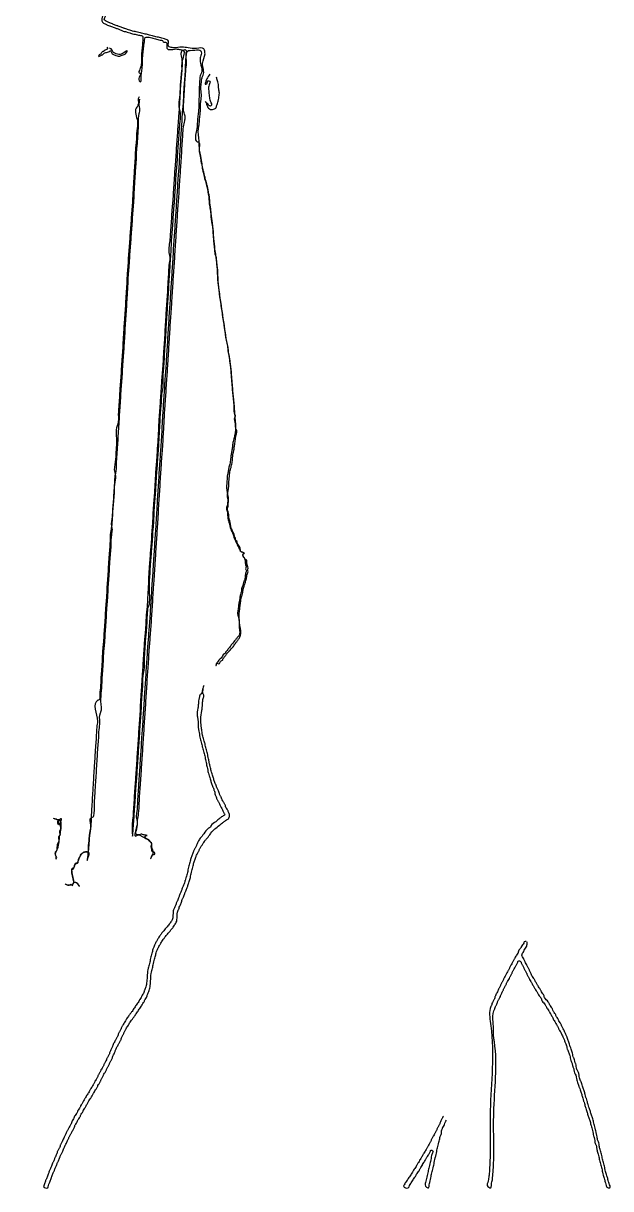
# Model space of a CAD drawing. Header units: metres. Extents: x 0 to 100, y 0 to 141.
# Drawn here: x -0.02 to 24.54, y -0.01 to 48.7 of the extents above; entities that cross this region are included whole.
import ezdxf

# ---------------------------------------------------------------- set-up
doc = ezdxf.new("R2010")
doc.units = ezdxf.units.M

msp = doc.modelspace()

# ---------------------------------------------------------------- linework, layer by layer
for points in [[(0, 54.7), (0.2, 54.625), (0.225, 54.525), (0, 54.5), (0.225, 54.425), (0.525, 54.4), (0.725, 54.375), (1.075, 54.35), (1.225, 54.325), (1.35, 54.3), (1.375, 54.375), (1.65, 54.425), (1.45, 54.45), (1.35, 54.425), (1.3, 54.45), (1.15, 54.475), (1.175, 54.525), (1.475, 54.5), (1.925, 54.475), (2.275, 54.45), (2.625, 54.425), (3.025, 54.4), (3.525, 54.375), (3.875, 54.35), (4.275, 54.325), (4.6, 54.3), (4.925, 54.275), (5.35, 54.25), (5.55, 54.225), (5.6, 54.2), (5.575, 54.1), (5.55, 54.05), (5.525, 54), (5.5, 53.95), (5.475, 53.9), (5.45, 53.85), (5.375, 53.9), (5.125, 54.175), (5.05, 54.2), (4.8, 54.225), (4.5, 54.25), (4.175, 54.275), (3.95, 54.3), (3.35, 54.325), (2.95, 54.35), (2.875, 54.325), (2.85, 54.3), (2.65, 54.275), (2.55, 54.3), (2.625, 54.275), (2.775, 54.25), (2.9, 54.225), (3.25, 54.2), (3.55, 54.175), (3.25, 54.2), (2.925, 54.225), (2.925, 54.275), (3.325, 54.25), (3.875, 54.225), (4.15, 54.2), (4.475, 54.175), (4.775, 54.15), (5, 54.125), (5.25, 53.925), (5.275, 53.9), (5.325, 53.775), (5.3, 53.675), (5.35, 53.6), (5.325, 53.55), (5.3, 53.5), (5.275, 53.45), (5.25, 53.4), (5.225, 53.325), (5.2, 53.275), (5.175, 53.225), (5.15, 53.175), (5.125, 53.125), (5.1, 53.075), (5.075, 53.025), (5.05, 52.975), (5.025, 52.925), (5, 52.875), (4.975, 52.825), (4.95, 52.775), (4.925, 52.725), (4.9, 52.65), (4.875, 52.6), (4.85, 52.55), (4.825, 52.5), (4.8, 52.45), (4.775, 52.4), (4.75, 52.35), (4.725, 52.3), (4.7, 52.25), (4.675, 52.2), (4.65, 52.15), (4.625, 52.1), (4.6, 52.05), (4.575, 52), (4.55, 51.95), (4.525, 51.9), (4.5, 51.85), (4.475, 51.775), (4.45, 51.725), (4.425, 51.675), (4.4, 51.625), (4.375, 51.575), (4.35, 51.5), (4.325, 51.45), (4.3, 51.4), (4.275, 51.35), (4.25, 51.275), (4.225, 51.225), (4.2, 51.175), (4.175, 51.125), (4.15, 51.075), (4.125, 51), (4.1, 50.95), (4.075, 50.9), (4.05, 50.85), (4.025, 50.775), (3.975, 50.75), (3.95, 50.625), (3.925, 50.575), (3.9, 50.525), (3.875, 50.45), (3.85, 50.4), (3.825, 50.35), (3.8, 50.275), (3.775, 50.225), (3.75, 50.175), (3.725, 50.125), (3.7, 50.075), (3.675, 50), (3.65, 49.925), (3.625, 49.875), (3.6, 49.825), (3.575, 49.75), (3.55, 49.675), (3.525, 49.625), (3.5, 49.55), (3.475, 49.475), (3.45, 49.425), (3.425, 49.35), (3.4, 49.275), (3.375, 49.225), (3.35, 49.15), (3.325, 49.075), (3.3, 49.025), (3.275, 48.95), (3.325, 48.7), (3.4, 48.675), (3.45, 48.65), (3.5, 48.625), (3.575, 48.6), (3.625, 48.575), (3.7, 48.55), (3.775, 48.525), (3.85, 48.5), (3.9, 48.475), (3.975, 48.45), (4.025, 48.425), (4.1, 48.4), (4.15, 48.375), (4.25, 48.35), (4.325, 48.325), (4.425, 48.3), (4.5, 48.275), (4.6, 48.25), (4.7, 48.225), (4.8, 48.2), (4.95, 48.175), (4.975, 47.975), (4.95, 47.7), (4.925, 47.45), (4.9, 46.95), (4.875, 46.85), (4.85, 46.775), (4.825, 46.625), (4.875, 46.6), (4.85, 46.5), (4.825, 46.3), (4.875, 46.25), (4.9, 46.45), (4.925, 46.65), (4.95, 46.85), (4.975, 47.35), (5, 47.6), (5.025, 47.85), (5.05, 48), (5.075, 48.1), (5.175, 48.125), (5.3, 48.1), (5.4, 48.075), (5.5, 48.05), (5.6, 48.025), (5.7, 48), (5.8, 47.975), (5.825, 47.925), (5.95, 47.9), (5.975, 47.7), (6, 47.625), (6.075, 47.6), (6.375, 47.625), (6.55, 47.6), (6.65, 47.575), (6.625, 47.15), (6.6, 46.7), (6.575, 46.375), (6.55, 46.075), (6.525, 45.675), (6.5, 45.2), (6.475, 44.925), (6.45, 44.525), (6.425, 44.2), (6.4, 43.85), (6.375, 43.5), (6.35, 43.1), (6.325, 42.725), (6.3, 42.45), (6.275, 42.025), (6.25, 41.65), (6.225, 41.275), (6.2, 41), (6.175, 40.625), (6.15, 40.25), (6.125, 39.9), (6.1, 39.6), (6.075, 39.05), (6.1, 38.95), (6.075, 38.675), (6.05, 38.3), (6.025, 37.9), (6, 37.45), (5.975, 37.075), (5.95, 36.7), (5.925, 36.325), (5.9, 35.9), (5.875, 35.45), (5.85, 35.1), (5.825, 34.65), (5.8, 34.275), (5.775, 33.95), (5.75, 33.65), (5.725, 33.225), (5.7, 32.875), (5.675, 32.525), (5.65, 32.15), (5.625, 31.675), (5.6, 31.175), (5.575, 30.875), (5.55, 30.45), (5.525, 30.125), (5.5, 29.8), (5.475, 29.3), (5.45, 28.975), (5.425, 28.65), (5.4, 28.25), (5.375, 27.775), (5.35, 27.45), (5.325, 27.025), (5.3, 26.725), (5.275, 26.425), (5.25, 26.1), (5.225, 25.675), (5.2, 25.15), (5.175, 24.7), (5.15, 24.3), (5.125, 24.075), (5.1, 23.65), (5.075, 23.25), (5.05, 22.975), (5.025, 22.65), (5, 22.275), (4.975, 21.85), (4.95, 21.525), (4.925, 21.075), (4.9, 20.775), (4.875, 20.325), (4.85, 19.825), (4.825, 19.475), (4.8, 19.1), (4.775, 18.7), (4.75, 18.325), (4.725, 17.975), (4.7, 17.575), (4.675, 17.2), (4.65, 16.9), (4.625, 16.525), (4.6, 16.125), (4.575, 15.75), (4.55, 15.4), (4.525, 15.125), (4.55, 14.725), (4.575, 15.05), (4.6, 15.4), (4.625, 15.75), (4.65, 16.125), (4.675, 16.525), (4.7, 16.9), (4.725, 17.2), (4.75, 17.575), (4.775, 17.975), (4.8, 18.325), (4.825, 18.7), (4.85, 19.1), (4.875, 19.475), (4.9, 19.825), (4.925, 20.325), (4.95, 20.7), (4.975, 21.075), (5, 21.525), (5.025, 21.65), (5.05, 22.2), (5.075, 22.65), (5.1, 22.975), (5.125, 23.225), (5.15, 23.625), (5.175, 24.075), (5.2, 24.275), (5.225, 24.35), (5.25, 25.05), (5.275, 25.675), (5.3, 26.1), (5.325, 26.425), (5.35, 26.725), (5.375, 27.025), (5.4, 27.45), (5.425, 27.7), (5.45, 28.25), (5.475, 28.65), (5.5, 28.975), (5.525, 29.3), (5.55, 29.8), (5.575, 30.125), (5.6, 30.45), (5.625, 30.825), (5.65, 31.175), (5.675, 31.675), (5.7, 32.15), (5.725, 32.525), (5.75, 32.825), (5.775, 33.2), (5.8, 33.325), (5.825, 33.95), (5.85, 34.275), (5.875, 34.65), (5.9, 35.1), (5.925, 35.45), (5.95, 35.9), (5.975, 36.325), (6, 36.7), (6.025, 37.075), (6.05, 37.45), (6.075, 37.9), (6.1, 38.3), (6.125, 38.675), (6.15, 39.025), (6.175, 39.575), (6.2, 39.875), (6.225, 40.225), (6.25, 40.6), (6.275, 40.975), (6.3, 41.25), (6.325, 41.625), (6.35, 42), (6.375, 42.425), (6.4, 42.7), (6.425, 43.075), (6.45, 43.475), (6.475, 43.825), (6.5, 44.175), (6.525, 44.5), (6.55, 44.9), (6.525, 45.075), (6.5, 45.2), (6.525, 45.6), (6.55, 46.075), (6.575, 46.375), (6.6, 46.7), (6.625, 47.15), (6.65, 47.575), (6.75, 47.6), (6.775, 47.3), (6.75, 46.85), (6.725, 46.475), (6.7, 46.15), (6.675, 45.7), (6.65, 45.25), (6.625, 45), (6.6, 44.575), (6.575, 44.225), (6.55, 43.825), (6.525, 43.45), (6.5, 43), (6.475, 42.625), (6.45, 42.325), (6.425, 41.925), (6.4, 41.525), (6.375, 41.15), (6.35, 40.8), (6.325, 40.4), (6.3, 40.025), (6.275, 39.675), (6.25, 39.3), (6.225, 38.825), (6.2, 38.45), (6.175, 38.075), (6.15, 37.7), (6.125, 37.275), (6.1, 36.925), (6.075, 36.575), (6.05, 36.175), (6.025, 35.775), (6, 35.35), (5.975, 34.975), (5.95, 34.55), (5.925, 34.175), (5.9, 33.85), (5.875, 33.425), (5.85, 33.075), (5.825, 32.675), (5.8, 32.325), (5.775, 31.85), (5.75, 31.4), (5.725, 30.975), (5.7, 30.65), (5.675, 30.3), (5.65, 29.925), (5.625, 29.5), (5.6, 29.1), (5.575, 28.725), (5.55, 28.25), (5.525, 27.825), (5.5, 27.475), (5.475, 27.1), (5.45, 26.7), (5.425, 26.325), (5.4, 25.875), (5.375, 25.55), (5.35, 25.2), (5.325, 24.775), (5.3, 24.375), (5.275, 24), (5.25, 23.625), (5.225, 23.3), (5.2, 22.975), (5.175, 22.675), (5.15, 22.3), (5.125, 21.925), (5.1, 21.55), (5.075, 21.15), (5.05, 20.75), (5.025, 20.375), (5, 19.975), (4.975, 19.6), (4.95, 19.2), (4.925, 18.875), (4.9, 18.425), (4.875, 18.075), (4.85, 17.675), (4.825, 17.325), (4.8, 16.925), (4.775, 16.575), (4.75, 16.175), (4.725, 15.75), (4.7, 15.525), (4.725, 15.4), (4.7, 15.05), (4.675, 14.725), (4.725, 14.75), (4.825, 14.775), (4.875, 14.75), (4.925, 14.725), (4.975, 14.7), (5.15, 14.6), (5.275, 14.5), (5.325, 14.425), (5.35, 14.225), (5.375, 14.15), (5.4, 14.05), (5.325, 13.85), (5.3, 13.775), (5.325, 13.825), (5.35, 13.875), (5.4, 13.95), (5.475, 13.975), (5.45, 14.05), (5.375, 14.075), (5.35, 14.175), (5.325, 14.3), (5.35, 14.4), (5.3, 14.475), (5.225, 14.575), (5.175, 14.6), (5.075, 14.675), (5.075, 14.725), (5.15, 14.75), (5.025, 14.775), (4.9, 14.8), (4.75, 14.775), (4.7, 14.8), (4.725, 15.025), (4.75, 15.375), (4.775, 15.525), (4.8, 15.675), (4.825, 16.1), (4.85, 16.5), (4.875, 16.85), (4.9, 17.25), (4.925, 17.6), (4.95, 18), (4.975, 18.35), (5, 18.75), (5.025, 19.125), (5.05, 19.525), (5.075, 19.9), (5.1, 20.3), (5.125, 20.675), (5.15, 21.075), (5.175, 21.475), (5.2, 21.8), (5.225, 22.225), (5.25, 22.6), (5.275, 22.9), (5.3, 23.225), (5.325, 23.55), (5.35, 23.925), (5.375, 24.3), (5.4, 24.7), (5.425, 25.125), (5.45, 25.475), (5.475, 25.8), (5.5, 26.25), (5.525, 26.625), (5.55, 27.025), (5.575, 27.4), (5.6, 27.75), (5.625, 28.175), (5.65, 28.65), (5.675, 29.025), (5.7, 29.425), (5.725, 29.85), (5.75, 30.225), (5.775, 30.575), (5.8, 30.9), (5.825, 31.325), (5.85, 31.725), (5.875, 32.25), (5.9, 32.6), (5.925, 33), (5.95, 33.35), (5.975, 33.775), (6, 34.1), (6.025, 34.475), (6.05, 34.9), (6.075, 35.275), (6.1, 35.7), (6.125, 36.1), (6.15, 36.45), (6.175, 36.85), (6.2, 37.2), (6.225, 37.625), (6.25, 38), (6.275, 38.375), (6.3, 38.75), (6.325, 39.15), (6.35, 39.55), (6.375, 39.9), (6.4, 40.275), (6.425, 40.675), (6.45, 41.05), (6.475, 41.375), (6.5, 41.75), (6.525, 42.175), (6.55, 42.5), (6.575, 42.85), (6.6, 43.275), (6.625, 43.675), (6.65, 44.025), (6.675, 44.375), (6.7, 44.5), (6.725, 44.625), (6.75, 44.775), (6.7, 44.95), (6.675, 45.175), (6.7, 45.625), (6.725, 46.075), (6.75, 46.4), (6.775, 46.775), (6.8, 47.15), (6.825, 47.525), (7.15, 47.575), (7.4, 47.55), (7.425, 47.45), (7.4, 47.35), (7.375, 47.25), (7.4, 46.95), (7.425, 46.625), (7.4, 46.575), (7.375, 46.5), (7.35, 46.3), (7.325, 45.625), (7.3, 45), (7.275, 44.775), (7.25, 44.525), (7.225, 44.225), (7.25, 43.75), (7.3, 43.725), (7.325, 43.4), (7.35, 43.275), (7.375, 43.15), (7.4, 42.975), (7.425, 42.825), (7.45, 42.7), (7.475, 42.575), (7.5, 42.475), (7.525, 42.35), (7.55, 42.25), (7.575, 42.15), (7.6, 42.1), (7.625, 41.975), (7.65, 41.875), (7.675, 41.75), (7.7, 41.625), (7.725, 41.525), (7.75, 41.15), (7.775, 41.025), (7.8, 40.875), (7.825, 40.6), (7.85, 40.4), (7.875, 40.25), (7.9, 40.025), (7.925, 39.675), (7.95, 39.45), (7.975, 39.2), (8, 39.025), (8.025, 38.95), (8.05, 38.775), (8.075, 38.575), (8.1, 38.175), (8.125, 37.825), (8.15, 37.575), (8.175, 37.4), (8.2, 37.2), (8.225, 37.05), (8.25, 36.875), (8.275, 36.7), (8.3, 36.55), (8.325, 36.35), (8.35, 36.2), (8.375, 36.05), (8.4, 35.85), (8.425, 35.7), (8.45, 35.525), (8.475, 35.4), (8.5, 35.275), (8.525, 35.15), (8.55, 34.95), (8.575, 34.825), (8.6, 34.65), (8.625, 34.475), (8.65, 34.275), (8.675, 34.025), (8.7, 33.675), (8.725, 33.375), (8.75, 33.125), (8.775, 32.85), (8.8, 32.575), (8.825, 32.175), (8.85, 31.9), (8.825, 31.5), (8.775, 31.325), (8.75, 31.225), (8.725, 31.025), (8.7, 30.85), (8.675, 30.7), (8.65, 30.55), (8.625, 30.325), (8.6, 30.225), (8.575, 30.15), (8.55, 29.975), (8.525, 29.9), (8.5, 29.65), (8.475, 29.275), (8.5, 28.525), (8.475, 28.475), (8.5, 28.3), (8.525, 28.075), (8.55, 27.95), (8.575, 27.85), (8.6, 27.75), (8.625, 27.625), (8.65, 27.55), (8.675, 27.5), (8.7, 27.45), (8.725, 27.4), (8.75, 27.325), (8.775, 27.25), (8.8, 27.175), (8.825, 27.125), (8.875, 27), (8.925, 26.9), (8.95, 26.85), (9.025, 26.7), (9.05, 26.65), (9.125, 26.6), (9.175, 26.575), (9.175, 26.525), (9.15, 26.475), (9.175, 26.425), (9.2, 26.375), (9.225, 26.325), (9.25, 26.25), (9.275, 26.05), (9.3, 25.975), (9.275, 25.9), (9.3, 25.85), (9.275, 25.7), (9.25, 25.525), (9.225, 25.425), (9.2, 25.375), (9.175, 25.275), (9.15, 25.2), (9.125, 25.15), (9.1, 24.975), (9.075, 24.875), (9.05, 24.775), (9.025, 24.65), (9, 24.525), (8.975, 24.325), (8.95, 23.95), (8.975, 23.875), (9, 23.475), (9.025, 23.25), (9, 23.125), (8.925, 23.025), (8.85, 22.925), (8.7, 22.75), (8.65, 22.675), (8.55, 22.55), (8.45, 22.425), (8.425, 22.4), (8.4, 22.35), (8.35, 22.325), (8.3, 22.25), (8.175, 22.1), (8.15, 22.075), (8.1, 22), (8.05, 21.925), (8.025, 21.875), (8.025, 21.85), (8.05, 21.9), (8.075, 21.95), (8.15, 21.925), (8.25, 22.05), (8.3, 22.075), (8.325, 22.125), (8.4, 22.225), (8.475, 22.325), (8.675, 22.55), (8.775, 22.675), (8.825, 22.75), (8.9, 22.85), (8.975, 22.95), (9.05, 23.075), (9.075, 23.275), (9.05, 23.45), (9.025, 24.225), (9.05, 24.4), (9.075, 24.6), (9.1, 24.725), (9.125, 24.8), (9.15, 24.9), (9.175, 25.05), (9.2, 25.125), (9.225, 25.225), (9.25, 25.3), (9.275, 25.375), (9.3, 25.45), (9.325, 25.625), (9.35, 25.7), (9.375, 25.775), (9.35, 25.85), (9.375, 25.925), (9.35, 26.025), (9.325, 26.15), (9.3, 26.275), (9.25, 26.3), (9.225, 26.35), (9.175, 26.425), (9.15, 26.475), (9.175, 26.525), (9.225, 26.55), (9.15, 26.575), (9.075, 26.625), (9.05, 26.725), (9.025, 26.8), (8.925, 26.975), (8.9, 27.05), (8.85, 27.125), (8.85, 27.175), (8.825, 27.225), (8.8, 27.325), (8.75, 27.425), (8.725, 27.475), (8.7, 27.55), (8.675, 27.6), (8.65, 27.675), (8.625, 27.85), (8.6, 27.95), (8.575, 28.05), (8.55, 28.275), (8.525, 28.475), (8.55, 28.525), (8.525, 28.6), (8.55, 28.75), (8.525, 28.825), (8.55, 29.15), (8.575, 29.55), (8.6, 29.825), (8.625, 30), (8.65, 30.1), (8.675, 30.175), (8.7, 30.275), (8.725, 30.475), (8.75, 30.725), (8.775, 30.825), (8.8, 30.975), (8.825, 31.15), (8.85, 31.35), (8.875, 31.5), (8.9, 31.675), (8.875, 31.725), (8.85, 31.95), (8.825, 32.225), (8.85, 32.275), (8.825, 32.35), (8.8, 32.625), (8.775, 32.9), (8.75, 33.175), (8.725, 33.425), (8.7, 33.725), (8.675, 34.075), (8.65, 34.325), (8.625, 34.525), (8.6, 34.7), (8.575, 34.875), (8.55, 35), (8.525, 35.2), (8.5, 35.325), (8.475, 35.45), (8.45, 35.575), (8.425, 35.75), (8.4, 35.9), (8.375, 36.1), (8.35, 36.25), (8.325, 36.4), (8.3, 36.6), (8.275, 36.75), (8.25, 36.925), (8.225, 37.1), (8.2, 37.25), (8.175, 37.45), (8.15, 37.675), (8.125, 37.875), (8.1, 38.225), (8.075, 38.625), (8.05, 38.825), (8.025, 39.05), (8, 39.2), (7.975, 39.45), (7.95, 39.675), (7.925, 40.025), (7.9, 40.25), (7.875, 40.4), (7.85, 40.6), (7.825, 40.875), (7.8, 41.025), (7.775, 41.225), (7.75, 41.525), (7.725, 41.625), (7.7, 41.775), (7.675, 41.875), (7.65, 41.975), (7.625, 42.1), (7.6, 42.15), (7.575, 42.25), (7.55, 42.35), (7.525, 42.475), (7.5, 42.575), (7.475, 42.7), (7.45, 42.825), (7.425, 42.975), (7.4, 43.15), (7.375, 43.275), (7.35, 43.4), (7.325, 43.775), (7.3, 44.3), (7.325, 44.45), (7.35, 44.7), (7.375, 44.925), (7.4, 45.45), (7.425, 45.725), (7.4, 46), (7.425, 46.225), (7.45, 46.425), (7.475, 46.475), (7.5, 46.525), (7.475, 47.025), (7.575, 47.425), (7.55, 47.575), (7.525, 47.625), (7.225, 47.65), (6.875, 47.675), (6.6, 47.7), (6.275, 47.675), (6.125, 47.7), (6.05, 47.75), (6.025, 48), (5.95, 48.025), (5.875, 48.05), (5.775, 48.075), (5.675, 48.1), (5.575, 48.125), (5.475, 48.15), (5.375, 48.175), (5.25, 48.2), (5.175, 48.225), (5.075, 48.25), (4.975, 48.275), (4.875, 48.3), (4.75, 48.325), (4.65, 48.35), (4.55, 48.375), (4.475, 48.4), (4.375, 48.425), (4.3, 48.45), (4.225, 48.475), (4.175, 48.5), (4.1, 48.525), (4.025, 48.55), (3.95, 48.575), (3.9, 48.6), (3.825, 48.625), (3.75, 48.65), (3.7, 48.675), (3.625, 48.7), (3.575, 48.725), (3.525, 48.75), (3.475, 48.775), (3.375, 48.825), (3.4, 48.975), (3.425, 49.025), (3.45, 49.1), (3.475, 49.175), (3.5, 49.225), (3.525, 49.3), (3.55, 49.375), (3.575, 49.425), (3.6, 49.5), (3.625, 49.575), (3.65, 49.625), (3.675, 49.7), (3.7, 49.775), (3.725, 49.825), (3.75, 49.875), (3.775, 49.95), (3.8, 50), (3.825, 50.05), (3.85, 50.125), (3.875, 50.175), (3.9, 50.225), (3.925, 50.3), (3.95, 50.35), (3.975, 50.4), (4.025, 50.5), (4.05, 50.575), (4.075, 50.625), (4.1, 50.675), (4.125, 50.725), (4.15, 50.8), (4.175, 50.85), (4.2, 50.9), (4.225, 50.975), (4.25, 51.025), (4.275, 51.075), (4.3, 51.125), (4.325, 51.2), (4.35, 51.25), (4.375, 51.3), (4.4, 51.35), (4.425, 51.4), (4.45, 51.45), (4.475, 51.525), (4.5, 51.575), (4.525, 51.625), (4.55, 51.675), (4.575, 51.725), (4.6, 51.8), (4.625, 51.85), (4.65, 51.9), (4.675, 51.95), (4.7, 52), (4.725, 52.05), (4.75, 52.1), (4.775, 52.15), (4.8, 52.2), (4.825, 52.25), (4.85, 52.3), (4.875, 52.35), (4.9, 52.4), (4.925, 52.45), (4.95, 52.5), (4.975, 52.55), (5, 52.625), (5.025, 52.675), (5.05, 52.725), (5.075, 52.775), (5.1, 52.825), (5.125, 52.875), (5.15, 52.925), (5.175, 52.975), (5.2, 53.025), (5.225, 53.075), (5.25, 53.125), (5.275, 53.175), (5.3, 53.225), (5.325, 53.275), (5.375, 53.375), (5.4, 53.45), (5.425, 53.5), (5.45, 53.55), (5.475, 53.6), (5.5, 53.65), (5.525, 53.725), (5.55, 53.775), (5.575, 53.825), (5.6, 53.875), (5.625, 53.925), (5.65, 53.975), (5.675, 54.025), (5.7, 54.075), (5.75, 54.175), (5.7, 54.3), (5.65, 54.325), (5.4, 54.35), (4.975, 54.375), (4.65, 54.4), (4.325, 54.425), (3.925, 54.45), (3.575, 54.475), (3.075, 54.5), (2.675, 54.525), (2.325, 54.55), (1.975, 54.575), (1.6, 54.6), (1.125, 54.625), (0.75, 54.65), (0.475, 54.675)], [(3.475, 47.7), (3.5, 47.625), (3.45, 47.6), (3.4, 47.575), (3.325, 47.525), (3.275, 47.5), (3.2, 47.4), (3.15, 47.375), (3.125, 47.325), (3.225, 47.35), (3.275, 47.375), (3.3, 47.4), (3.425, 47.475), (3.575, 47.525), (3.625, 47.55), (3.65, 47.5), (3.675, 47.45), (3.775, 47.375), (3.85, 47.35), (3.95, 47.325), (4.075, 47.35), (4.15, 47.375), (4.25, 47.425), (4.325, 47.55), (4.2, 47.475), (4.1, 47.425), (4.025, 47.4), (3.8, 47.45), (3.75, 47.475), (3.7, 47.55), (3.65, 47.625), (3.575, 47.675)], [(7.775, 46.575), (7.65, 46.375), (7.625, 46.325), (7.6, 46.225), (7.575, 46.15), (7.65, 46.175), (7.7, 46.3), (7.775, 46.275), (7.75, 46.125), (7.725, 46.025), (7.75, 45.7), (7.775, 45.5), (7.8, 45.425), (7.825, 45.375), (7.85, 45.3), (7.825, 45.25), (7.725, 45.275), (7.675, 45.35), (7.625, 45.375), (7.6, 45.425), (7.625, 45.375), (7.65, 45.275), (7.675, 45.225), (7.725, 45.15), (7.8, 45.1), (7.975, 45.125), (8.025, 45.15), (8.05, 45.225), (8.075, 45.275), (8.1, 45.35), (8.125, 45.45), (8.15, 45.575), (8.175, 45.775), (8.15, 45.95), (8.125, 46.2), (8.1, 46.3), (8.075, 46.375), (8.05, 46.45)], [(4.825, 45.625), (4.8, 45.575), (4.775, 45.5), (4.8, 45.425), (4.775, 45.325), (4.75, 45.225), (4.7, 45.15), (4.75, 44.625), (4.725, 44.2), (4.7, 43.75), (4.675, 43.525), (4.65, 43.05), (4.625, 42.65), (4.6, 42.325), (4.575, 41.85), (4.55, 41.375), (4.525, 41.025), (4.5, 40.7), (4.475, 40.35), (4.45, 40), (4.425, 39.675), (4.4, 39.325), (4.375, 39), (4.35, 38.575), (4.325, 38.275), (4.3, 37.8), (4.275, 37.4), (4.25, 36.975), (4.225, 36.6), (4.2, 36.2), (4.175, 35.9), (4.15, 35.475), (4.125, 35.025), (4.1, 34.675), (4.075, 34.25), (4.05, 33.875), (4.025, 33.55), (4, 33.125), (3.975, 32.775), (3.95, 32.35), (3.925, 31.95), (3.9, 31.875), (3.875, 31.175), (3.85, 30.775), (3.825, 30.375), (3.8, 29.925), (3.825, 29.85), (3.8, 29.525), (3.775, 29.125), (3.75, 28.775), (3.725, 28.475), (3.7, 28.125), (3.675, 27.725), (3.65, 27.55), (3.625, 27.425), (3.6, 26.95), (3.575, 26.65), (3.55, 26.3), (3.525, 25.875), (3.5, 25.5), (3.475, 25.15), (3.45, 24.675), (3.425, 24.375), (3.4, 23.95), (3.375, 23.55), (3.35, 23.2), (3.325, 22.825), (3.3, 22.575), (3.275, 22.125), (3.25, 21.7), (3.225, 21.375), (3.2, 20.925), (3.175, 20.55), (3.15, 20.425), (3.1, 20.4), (3.075, 19.525), (3.05, 19.275), (3.025, 18.825), (3, 18.525), (2.975, 18.125), (2.95, 17.775), (2.925, 17.35), (2.9, 16.975), (2.875, 16.525), (2.85, 16.15), (2.825, 15.775), (2.8, 15.175), (2.775, 14.95), (2.75, 14.775), (2.725, 14.525), (2.7, 14.15), (2.675, 14.075), (2.6, 14.05), (2.475, 14.025), (2.375, 13.95), (2.35, 13.9), (2.325, 13.85), (2.3, 13.8), (2.275, 13.75), (2.225, 13.6), (2.15, 13.575), (2.1, 13.45), (2.075, 13.4), (2.025, 13.375), (2, 13.25), (2.025, 13.125), (2.05, 13), (2.075, 12.875), (2.025, 12.7), (1.9, 12.675), (1.775, 12.7), (1.725, 12.725), (1.775, 12.7), (1.9, 12.675), (2, 12.7), (2.025, 12.65), (2.05, 12.7), (2.125, 12.8), (2.25, 12.725), (2.3, 12.65), (2.325, 12.625), (2.2, 12.775), (2.1, 12.8), (2.075, 12.875), (2.05, 13), (2.025, 13.125), (2, 13.25), (2.025, 13.325), (2.075, 13.35), (2.1, 13.425), (2.125, 13.475), (2.15, 13.55), (2.25, 13.6), (2.275, 13.65), (2.3, 13.75), (2.325, 13.825), (2.35, 13.875), (2.5, 14.05), (2.625, 14.075), (2.7, 14.05), (2.675, 13.825), (2.65, 13.725), (2.65, 13.7), (2.675, 13.825), (2.7, 14.15), (2.725, 14.525), (2.75, 14.775), (2.775, 14.95), (2.8, 15.175), (2.825, 15.5), (2.9, 15.525), (2.925, 15.575), (2.95, 16.025), (2.975, 16.4), (3, 16.875), (3.025, 17.25), (3.05, 17.65), (3.075, 18.05), (3.1, 18.425), (3.125, 18.725), (3.15, 19.175), (3.175, 19.475), (3.2, 19.875), (3.225, 19.925), (3.25, 20.075), (3.225, 20.325), (3.25, 20.8), (3.275, 21.275), (3.3, 21.6), (3.325, 22.025), (3.35, 22.475), (3.375, 22.725), (3.4, 23.1), (3.425, 23.45), (3.45, 23.85), (3.475, 24.275), (3.5, 24.575), (3.525, 25.05), (3.55, 25.4), (3.575, 25.775), (3.6, 26.2), (3.625, 26.55), (3.65, 26.85), (3.675, 27.325), (3.7, 27.525), (3.675, 27.675), (3.7, 28.075), (3.725, 28.425), (3.75, 28.725), (3.775, 29.075), (3.8, 29.475), (3.825, 29.8), (3.85, 29.9), (3.875, 30.275), (3.9, 30.675), (3.925, 31.075), (3.95, 31.45), (3.975, 31.85), (4, 32.25), (4.025, 32.625), (4.05, 33.025), (4.075, 33.425), (4.1, 33.75), (4.125, 34.125), (4.15, 34.55), (4.175, 34.9), (4.2, 35.225), (4.225, 35.625), (4.25, 36.075), (4.275, 36.45), (4.3, 36.85), (4.325, 37.225), (4.35, 37.7), (4.375, 38.175), (4.4, 38.475), (4.425, 38.875), (4.45, 39.225), (4.475, 39.55), (4.5, 39.875), (4.525, 40.225), (4.55, 40.6), (4.575, 40.925), (4.6, 41.275), (4.625, 41.75), (4.65, 42.225), (4.675, 42.55), (4.7, 42.875), (4.725, 43.425), (4.75, 43.65), (4.775, 44.1), (4.8, 44.525), (4.825, 44.925), (4.85, 45.025), (4.825, 45.275), (4.85, 45.525)], [(7.525, 21.025), (7.5, 20.95), (7.475, 20.85), (7.45, 20.75), (7.425, 20.675), (7.375, 20.65), (7.35, 20.575), (7.325, 20.5), (7.3, 20.25), (7.275, 20.075), (7.25, 19.75), (7.275, 19.6), (7.3, 19.175), (7.325, 19.05), (7.35, 18.925), (7.375, 18.8), (7.4, 18.7), (7.425, 18.6), (7.45, 18.5), (7.475, 18.425), (7.5, 18.325), (7.525, 18.225), (7.55, 18.125), (7.575, 18.025), (7.6, 17.925), (7.625, 17.8), (7.65, 17.65), (7.675, 17.55), (7.7, 17.425), (7.725, 17.35), (7.75, 17.25), (7.775, 17.175), (7.8, 17.075), (7.825, 17), (7.85, 16.925), (7.875, 16.85), (7.9, 16.775), (7.925, 16.725), (7.95, 16.65), (7.975, 16.6), (8, 16.45), (8.025, 16.4), (8.05, 16.325), (8.075, 16.275), (8.1, 16.225), (8.125, 16.175), (8.15, 16.125), (8.2, 16.025), (8.225, 15.975), (8.25, 15.925), (8.3, 15.825), (8.35, 15.725), (8.375, 15.675), (8.4, 15.625), (8.3, 15.55), (8.2, 15.475), (8.025, 15.325), (7.825, 15.15), (7.8, 15.1), (7.725, 15.05), (7.525, 14.825), (7.45, 14.725), (7.35, 14.6), (7.3, 14.525), (7.275, 14.475), (7.25, 14.4), (7.225, 14.35), (7.2, 14.3), (7.175, 14.25), (7.15, 14.2), (7.125, 14.15), (7.1, 14.1), (7.075, 14.05), (7.05, 13.975), (7.025, 13.9), (7, 13.825), (6.975, 13.75), (6.95, 13.675), (6.925, 13.575), (6.9, 13.475), (6.875, 13.375), (6.85, 13.25), (6.825, 13.15), (6.8, 13.05), (6.775, 12.975), (6.75, 12.875), (6.725, 12.825), (6.7, 12.725), (6.675, 12.675), (6.65, 12.6), (6.625, 12.55), (6.6, 12.475), (6.575, 12.425), (6.55, 12.35), (6.525, 12.3), (6.5, 12.225), (6.475, 12.175), (6.45, 12.1), (6.425, 12.025), (6.4, 11.975), (6.375, 11.925), (6.35, 11.85), (6.325, 11.8), (6.3, 11.725), (6.275, 11.675), (6.25, 11.6), (6.2, 11.225), (6.175, 11.175), (6.125, 11.1), (6.025, 10.975), (5.875, 10.8), (5.775, 10.675), (5.7, 10.575), (5.65, 10.5), (5.6, 10.425), (5.575, 10.375), (5.55, 10.325), (5.5, 10.25), (5.475, 10.2), (5.45, 10.125), (5.425, 10.05), (5.4, 10), (5.375, 9.9), (5.35, 9.825), (5.325, 9.725), (5.3, 9.625), (5.275, 9.5), (5.25, 9.4), (5.225, 9.3), (5.2, 9.2), (5.175, 9.075), (5.15, 8.775), (5.125, 8.525), (5.1, 8.425), (5.075, 8.35), (5.05, 8.275), (5.025, 8.225), (5, 8.15), (4.95, 8.075), (4.925, 8.025), (4.9, 7.975), (4.85, 7.9), (4.825, 7.85), (4.775, 7.775), (4.725, 7.7), (4.675, 7.625), (4.625, 7.55), (4.575, 7.475), (4.525, 7.4), (4.45, 7.3), (4.375, 7.2), (4.325, 7.125), (4.275, 7.05), (4.25, 7), (4.2, 6.925), (4.15, 6.85), (4.125, 6.8), (4.1, 6.75), (4.075, 6.7), (4.05, 6.65), (4.025, 6.6), (4, 6.55), (3.975, 6.5), (3.95, 6.45), (3.925, 6.375), (3.9, 6.325), (3.875, 6.275), (3.85, 6.225), (3.825, 6.175), (3.775, 6.1), (3.75, 6.05), (3.725, 5.975), (3.7, 5.925), (3.65, 5.825), (3.625, 5.75), (3.6, 5.7), (3.575, 5.625), (3.55, 5.575), (3.525, 5.525), (3.5, 5.475), (3.475, 5.425), (3.45, 5.375), (3.4, 5.275), (3.375, 5.225), (3.35, 5.175), (3.325, 5.125), (3.3, 5.075), (3.275, 5.025), (3.225, 4.95), (3.2, 4.9), (3.175, 4.85), (3.15, 4.8), (3.125, 4.75), (3.1, 4.7), (3.075, 4.65), (3.05, 4.6), (3.025, 4.55), (2.975, 4.475), (2.95, 4.425), (2.925, 4.375), (2.9, 4.325), (2.85, 4.25), (2.8, 4.175), (2.775, 4.125), (2.75, 4.075), (2.7, 4), (2.675, 3.95), (2.625, 3.875), (2.575, 3.8), (2.55, 3.75), (2.525, 3.7), (2.475, 3.625), (2.45, 3.575), (2.425, 3.525), (2.375, 3.45), (2.35, 3.4), (2.325, 3.35), (2.275, 3.275), (2.25, 3.225), (2.225, 3.175), (2.2, 3.125), (2.15, 3.05), (2.1, 2.975), (2.075, 2.9), (2.025, 2.825), (2, 2.775), (1.975, 2.7), (1.95, 2.65), (1.925, 2.6), (1.875, 2.525), (1.85, 2.475), (1.825, 2.425), (1.8, 2.375), (1.775, 2.325), (1.725, 2.225), (1.7, 2.175), (1.675, 2.1), (1.625, 2.025), (1.6, 1.95), (1.575, 1.9), (1.55, 1.85), (1.525, 1.8), (1.5, 1.725), (1.475, 1.675), (1.425, 1.575), (1.4, 1.525), (1.375, 1.45), (1.35, 1.4), (1.325, 1.325), (1.3, 1.275), (1.275, 1.225), (1.25, 1.15), (1.225, 1.1), (1.2, 1.05), (1.175, 0.975), (1.125, 0.875), (1.1, 0.8), (1.075, 0.75), (1.05, 0.675), (1.025, 0.625), (1, 0.55), (0.975, 0.475), (0.95, 0.4), (0.925, 0.35), (0.9, 0.3), (0.875, 0.225), (0.85, 0.15), (0.825, 0.075), (1, 0.025), (1.025, 0.125), (1.075, 0.225), (1.1, 0.3), (1.125, 0.375), (1.15, 0.45), (1.175, 0.5), (1.2, 0.575), (1.225, 0.65), (1.25, 0.7), (1.275, 0.75), (1.3, 0.8), (1.325, 0.875), (1.35, 0.925), (1.375, 1), (1.4, 1.05), (1.425, 1.1), (1.45, 1.15), (1.475, 1.225), (1.5, 1.3), (1.525, 1.35), (1.55, 1.4), (1.575, 1.45), (1.6, 1.5), (1.65, 1.6), (1.675, 1.675), (1.7, 1.725), (1.725, 1.8), (1.75, 1.85), (1.8, 1.925), (1.825, 2), (1.85, 2.05), (1.875, 2.1), (1.9, 2.15), (1.925, 2.2), (1.95, 2.25), (1.975, 2.3), (2, 2.35), (2.05, 2.425), (2.075, 2.475), (2.1, 2.525), (2.125, 2.6), (2.15, 2.65), (2.2, 2.725), (2.225, 2.775), (2.275, 2.875), (2.325, 2.95), (2.35, 3), (2.375, 3.05), (2.4, 3.1), (2.45, 3.175), (2.475, 3.225), (2.5, 3.275), (2.55, 3.35), (2.575, 3.4), (2.6, 3.45), (2.65, 3.525), (2.675, 3.575), (2.7, 3.625), (2.75, 3.7), (2.8, 3.775), (2.825, 3.825), (2.875, 3.9), (2.9, 3.95), (2.925, 4), (2.975, 4.075), (3.025, 4.15), (3.05, 4.2), (3.075, 4.25), (3.1, 4.3), (3.15, 4.375), (3.175, 4.425), (3.2, 4.475), (3.225, 4.525), (3.25, 4.575), (3.275, 4.625), (3.3, 4.675), (3.325, 4.725), (3.35, 4.775), (3.4, 4.85), (3.425, 4.9), (3.45, 4.95), (3.475, 5), (3.5, 5.05), (3.525, 5.1), (3.55, 5.15), (3.575, 5.2), (3.6, 5.25), (3.625, 5.3), (3.65, 5.35), (3.675, 5.4), (3.7, 5.45), (3.725, 5.525), (3.775, 5.625), (3.8, 5.7), (3.825, 5.75), (3.85, 5.8), (3.875, 5.875), (3.9, 5.925), (3.95, 6), (3.975, 6.05), (4, 6.1), (4.025, 6.15), (4.05, 6.2), (4.075, 6.25), (4.1, 6.325), (4.125, 6.375), (4.15, 6.425), (4.175, 6.475), (4.2, 6.525), (4.225, 6.575), (4.25, 6.625), (4.275, 6.675), (4.325, 6.75), (4.375, 6.825), (4.4, 6.875), (4.45, 6.95), (4.5, 7.025), (4.575, 7.125), (4.65, 7.225), (4.7, 7.3), (4.75, 7.375), (4.8, 7.45), (4.85, 7.525), (4.9, 7.6), (4.95, 7.675), (4.975, 7.725), (5.025, 7.8), (5.05, 7.85), (5.075, 7.9), (5.125, 7.975), (5.15, 8.05), (5.175, 8.1), (5.2, 8.175), (5.225, 8.225), (5.25, 8.325), (5.275, 8.425), (5.3, 8.675), (5.325, 8.975), (5.35, 9.1), (5.375, 9.2), (5.4, 9.3), (5.425, 9.4), (5.45, 9.525), (5.475, 9.625), (5.5, 9.725), (5.525, 9.8), (5.55, 9.9), (5.575, 9.95), (5.6, 10.025), (5.625, 10.075), (5.675, 10.15), (5.7, 10.2), (5.725, 10.25), (5.775, 10.325), (5.825, 10.4), (5.9, 10.5), (6, 10.625), (6.15, 10.8), (6.25, 10.925), (6.3, 11), (6.325, 11.05), (6.375, 11.125), (6.4, 11.225), (6.425, 11.55), (6.45, 11.625), (6.475, 11.675), (6.5, 11.75), (6.55, 11.85), (6.575, 11.925), (6.6, 12), (6.625, 12.075), (6.65, 12.125), (6.675, 12.175), (6.7, 12.25), (6.725, 12.325), (6.75, 12.375), (6.775, 12.425), (6.8, 12.5), (6.825, 12.575), (6.85, 12.625), (6.875, 12.7), (6.9, 12.775), (6.925, 12.875), (6.95, 12.95), (6.975, 13.05), (7, 13.15), (7.025, 13.275), (7.05, 13.375), (7.075, 13.475), (7.1, 13.575), (7.125, 13.65), (7.15, 13.725), (7.175, 13.8), (7.2, 13.875), (7.225, 13.925), (7.275, 14.025), (7.3, 14.075), (7.325, 14.125), (7.35, 14.175), (7.375, 14.225), (7.4, 14.275), (7.475, 14.375), (7.5, 14.425), (7.55, 14.5), (7.625, 14.6), (7.775, 14.775), (7.825, 14.85), (8.175, 15.175), (8.3, 15.275), (8.4, 15.35), (8.475, 15.4), (8.575, 15.475), (8.6, 15.55), (8.575, 15.7), (8.55, 15.75), (8.525, 15.8), (8.5, 15.85), (8.45, 15.925), (8.425, 16), (8.4, 16.05), (8.375, 16.1), (8.35, 16.15), (8.325, 16.2), (8.275, 16.275), (8.25, 16.35), (8.225, 16.4), (8.2, 16.45), (8.175, 16.5), (8.15, 16.575), (8.125, 16.65), (8.1, 16.7), (8.075, 16.75), (8.05, 16.8), (8.025, 16.875), (8, 16.925), (7.975, 17), (7.95, 17.075), (7.925, 17.15), (7.9, 17.225), (7.875, 17.325), (7.85, 17.4), (7.825, 17.5), (7.8, 17.575), (7.775, 17.7), (7.75, 17.8), (7.725, 17.95), (7.7, 18.075), (7.675, 18.175), (7.65, 18.275), (7.625, 18.375), (7.6, 18.475), (7.575, 18.575), (7.55, 18.65), (7.525, 18.75), (7.5, 18.85), (7.475, 18.95), (7.45, 19.075), (7.425, 19.25), (7.4, 19.525), (7.425, 19.875), (7.45, 20.025), (7.475, 20.325), (7.5, 20.475), (7.525, 20.55), (7.5, 20.675), (7.475, 20.775), (7.5, 20.825), (7.5, 20.875)], [(1.225, 15.475), (1.3, 15.45), (1.4, 15.425), (1.425, 15.375), (1.45, 15.2), (1.425, 15.35), (1.5, 15.375), (1.55, 15.2), (1.525, 14.9), (1.5, 14.8), (1.475, 14.7), (1.475, 14.65), (1.425, 14.425), (1.4, 14.375), (1.375, 14.15), (1.35, 14.1), (1.3, 14.025), (1.325, 13.925), (1.35, 13.775), (1.375, 13.825), (1.35, 13.875), (1.325, 13.925), (1.35, 14.075), (1.375, 14.125), (1.4, 14.175), (1.45, 14.35), (1.475, 14.475), (1.5, 14.75), (1.525, 14.775), (1.5, 14.875), (1.525, 14.975), (1.55, 15.025), (1.525, 15.175), (1.55, 15.35), (1.575, 15.45), (1.5, 15.425), (1.425, 15.4), (1.3, 15.45)], [(21, 10.325), (20.925, 10.3), (20.9, 10.25), (20.8, 10.1), (20.775, 10.05), (20.7, 9.95), (20.675, 9.875), (20.65, 9.825), (20.6, 9.75), (20.575, 9.7), (20.525, 9.625), (20.5, 9.575), (20.475, 9.525), (20.45, 9.475), (20.425, 9.425), (20.375, 9.35), (20.35, 9.3), (20.325, 9.25), (20.3, 9.2), (20.275, 9.15), (20.25, 9.1), (20.225, 9.05), (20.175, 8.975), (20.15, 8.925), (20.1, 8.825), (20.075, 8.775), (20.05, 8.725), (20.025, 8.675), (20, 8.625), (19.975, 8.575), (19.95, 8.525), (19.925, 8.475), (19.9, 8.425), (19.875, 8.375), (19.85, 8.325), (19.825, 8.25), (19.775, 8.175), (19.75, 8.125), (19.725, 8.05), (19.7, 8), (19.675, 7.925), (19.65, 7.875), (19.625, 7.825), (19.575, 7.725), (19.55, 7.65), (19.525, 7.6), (19.5, 7.525), (19.525, 6.8), (19.5, 3.25), (19.475, 0.85), (19.45, 0.55), (19.425, 0.375), (19.4, 0.25), (19.375, 0.125), (19.525, 0.025), (19.55, 0.15), (19.575, 0.275), (19.6, 0.45), (19.625, 0.75), (19.65, 3.15), (19.675, 6.125), (19.65, 6.3), (19.625, 6.95), (19.65, 7.425), (19.675, 7.475), (19.7, 7.525), (19.725, 7.6), (19.75, 7.65), (19.775, 7.7), (19.8, 7.775), (19.825, 7.825), (19.85, 7.875), (19.875, 7.925), (19.925, 8.025), (19.95, 8.075), (19.975, 8.125), (20, 8.2), (20.025, 8.25), (20.05, 8.3), (20.075, 8.35), (20.1, 8.4), (20.125, 8.45), (20.15, 8.5), (20.175, 8.55), (20.2, 8.6), (20.225, 8.65), (20.275, 8.725), (20.325, 8.825), (20.35, 8.875), (20.375, 8.925), (20.4, 8.975), (20.425, 9.025), (20.45, 9.075), (20.475, 9.125), (20.5, 9.175), (20.55, 9.25), (20.575, 9.3), (20.6, 9.35), (20.625, 9.4), (20.65, 9.45), (20.675, 9.5), (20.775, 9.475), (20.8, 9.425), (20.825, 9.375), (20.85, 9.325), (20.875, 9.275), (20.9, 9.225), (20.925, 9.175), (20.95, 9.125), (20.975, 9.075), (21, 9.025), (21.025, 8.975), (21.05, 8.925), (21.075, 8.875), (21.1, 8.825), (21.125, 8.775), (21.15, 8.725), (21.2, 8.65), (21.225, 8.6), (21.25, 8.55), (21.3, 8.475), (21.325, 8.425), (21.35, 8.375), (21.4, 8.3), (21.45, 8.225), (21.475, 8.175), (21.5, 8.125), (21.55, 8.05), (21.625, 7.95), (21.65, 7.875), (21.675, 7.825), (21.8, 7.675), (21.825, 7.625), (21.85, 7.575), (21.9, 7.5), (21.95, 7.425), (21.975, 7.375), (22.025, 7.3), (22.05, 7.25), (22.125, 7.125), (22.15, 7.05), (22.2, 6.975), (22.225, 6.925), (22.275, 6.85), (22.3, 6.8), (22.325, 6.75), (22.35, 6.7), (22.375, 6.65), (22.4, 6.6), (22.45, 6.525), (22.475, 6.45), (22.525, 6.375), (22.55, 6.3), (22.575, 6.25), (22.6, 6.2), (22.625, 6.125), (22.65, 6.075), (22.675, 6), (22.7, 5.925), (22.725, 5.825), (22.75, 5.775), (22.775, 5.7), (22.8, 5.625), (22.825, 5.55), (22.85, 5.45), (22.875, 5.35), (22.9, 5.275), (22.925, 5.225), (22.95, 5.1), (22.975, 5.05), (23, 4.95), (23.025, 4.825), (23.075, 4.725), (23.1, 4.65), (23.125, 4.525), (23.15, 4.425), (23.175, 4.35), (23.2, 4.275), (23.225, 4.225), (23.25, 4.175), (23.275, 4.075), (23.3, 4), (23.325, 3.925), (23.35, 3.85), (23.375, 3.775), (23.4, 3.65), (23.425, 3.6), (23.45, 3.5), (23.475, 3.425), (23.5, 3.35), (23.525, 3.25), (23.55, 3.175), (23.575, 3.1), (23.6, 3.025), (23.625, 2.95), (23.65, 2.875), (23.675, 2.8), (23.7, 2.7), (23.725, 2.625), (23.75, 2.525), (23.775, 2.425), (23.8, 2.3), (23.825, 2.2), (23.85, 2.125), (23.875, 2), (23.9, 1.85), (23.925, 1.8), (23.95, 1.7), (23.975, 1.55), (24, 1.475), (24.025, 1.375), (24.05, 1.275), (24.075, 1.175), (24.1, 1.075), (24.125, 0.975), (24.15, 0.875), (24.175, 0.775), (24.2, 0.675), (24.225, 0.55), (24.25, 0.475), (24.275, 0.375), (24.3, 0.3), (24.325, 0.225), (24.35, 0.125), (24.375, 0.05), (24.5, 0.025), (24.475, 0.2), (24.45, 0.275), (24.425, 0.375), (24.4, 0.45), (24.375, 0.525), (24.35, 0.625), (24.325, 0.7), (24.3, 0.825), (24.275, 0.925), (24.25, 1.025), (24.225, 1.125), (24.2, 1.225), (24.175, 1.325), (24.15, 1.425), (24.125, 1.525), (24.1, 1.625), (24.075, 1.7), (24.05, 1.85), (24.025, 1.95), (24, 2), (23.975, 2.15), (23.95, 2.275), (23.925, 2.35), (23.9, 2.45), (23.875, 2.575), (23.85, 2.675), (23.825, 2.775), (23.8, 2.85), (23.775, 2.95), (23.75, 3.025), (23.725, 3.1), (23.7, 3.175), (23.675, 3.25), (23.65, 3.325), (23.625, 3.4), (23.6, 3.5), (23.575, 3.575), (23.55, 3.65), (23.525, 3.75), (23.5, 3.8), (23.475, 3.925), (23.45, 4), (23.425, 4.075), (23.4, 4.15), (23.375, 4.225), (23.35, 4.325), (23.325, 4.375), (23.3, 4.45), (23.275, 4.5), (23.25, 4.575), (23.225, 4.675), (23.2, 4.8), (23.175, 4.875), (23.15, 4.925), (23.125, 4.975), (23.1, 5.1), (23.075, 5.2), (23.05, 5.25), (23.025, 5.375), (23, 5.45), (22.975, 5.5), (22.95, 5.6), (22.925, 5.7), (22.9, 5.775), (22.875, 5.875), (22.85, 5.925), (22.825, 5.975), (22.8, 6.075), (22.775, 6.15), (22.75, 6.225), (22.725, 6.3), (22.7, 6.35), (22.675, 6.4), (22.65, 6.475), (22.625, 6.525), (22.6, 6.575), (22.575, 6.625), (22.525, 6.725), (22.5, 6.775), (22.475, 6.825), (22.45, 6.875), (22.425, 6.925), (22.375, 7), (22.35, 7.05), (22.325, 7.1), (22.275, 7.175), (22.25, 7.225), (22.225, 7.275), (22.175, 7.35), (22.15, 7.4), (22.1, 7.5), (22.075, 7.55), (22.025, 7.625), (21.975, 7.7), (21.95, 7.75), (21.925, 7.8), (21.775, 7.975), (21.75, 8.05), (21.725, 8.1), (21.675, 8.175), (21.625, 8.25), (21.6, 8.3), (21.575, 8.35), (21.525, 8.425), (21.475, 8.5), (21.45, 8.55), (21.425, 8.6), (21.375, 8.675), (21.35, 8.725), (21.325, 8.775), (21.275, 8.85), (21.225, 8.925), (21.2, 9), (21.175, 9.05), (21.15, 9.1), (21.125, 9.15), (21.1, 9.2), (21.075, 9.25), (21.05, 9.3), (21.025, 9.35), (20.975, 9.425), (20.95, 9.5), (20.925, 9.55), (20.9, 9.6), (20.85, 9.675), (20.825, 9.75), (20.85, 9.825), (20.9, 9.9), (20.925, 9.95), (21.025, 10.125), (21.05, 10.3)], [(17.55, 3.025), (17.5, 2.95), (17.475, 2.9), (17.45, 2.85), (17.4, 2.725), (17.375, 2.675), (17.35, 2.625), (17.325, 2.575), (17.3, 2.525), (17.275, 2.475), (17.25, 2.425), (17.225, 2.375), (17.2, 2.325), (17.175, 2.275), (17.125, 2.2), (17.1, 2.15), (17.075, 2.1), (17.05, 2.05), (17.025, 2), (17, 1.95), (16.975, 1.9), (16.95, 1.85), (16.9, 1.775), (16.875, 1.725), (16.85, 1.675), (16.825, 1.625), (16.775, 1.55), (16.725, 1.475), (16.7, 1.425), (16.675, 1.375), (16.625, 1.3), (16.6, 1.25), (16.55, 1.175), (16.525, 1.125), (16.475, 1.05), (16.45, 1), (16.425, 0.95), (16.375, 0.875), (16.325, 0.8), (16.275, 0.725), (16.25, 0.675), (16.2, 0.6), (16.15, 0.525), (16.1, 0.45), (16.05, 0.375), (16, 0.3), (15.95, 0.225), (15.9, 0.15), (15.875, 0.1), (16.075, 0.025), (16.125, 0.125), (16.175, 0.2), (16.225, 0.275), (16.275, 0.35), (16.325, 0.425), (16.375, 0.5), (16.4, 0.55), (16.45, 0.625), (16.5, 0.7), (16.55, 0.775), (16.575, 0.825), (16.6, 0.875), (16.65, 0.95), (16.675, 1), (16.725, 1.075), (16.75, 1.125), (16.8, 1.2), (16.825, 1.25), (16.85, 1.3), (16.9, 1.375), (16.95, 1.45), (16.975, 1.5), (17, 1.55), (17.025, 1.6), (17.1, 1.575), (17.075, 1.45), (17.05, 1.375), (17.025, 1.25), (17, 1.125), (16.975, 1.025), (16.95, 0.9), (16.925, 0.8), (16.9, 0.7), (16.875, 0.6), (16.85, 0.475), (16.825, 0.35), (16.8, 0.25), (16.775, 0.15), (16.925, 0.025), (16.95, 0.15), (16.975, 0.25), (17, 0.375), (17.025, 0.5), (17.05, 0.6), (17.075, 0.7), (17.1, 0.8), (17.125, 0.925), (17.15, 1.025), (17.175, 1.15), (17.2, 1.275), (17.225, 1.35), (17.25, 1.475), (17.275, 1.6), (17.3, 1.7), (17.325, 1.8), (17.35, 1.925), (17.375, 2.025), (17.4, 2.125), (17.425, 2.2), (17.45, 2.25), (17.475, 2.45), (17.5, 2.5), (17.525, 2.55), (17.575, 2.625), (17.6, 2.725), (17.625, 2.775), (17.675, 2.85)]]:
    msp.add_spline(points, degree=3)

doc.saveas('drawing.dxf')
